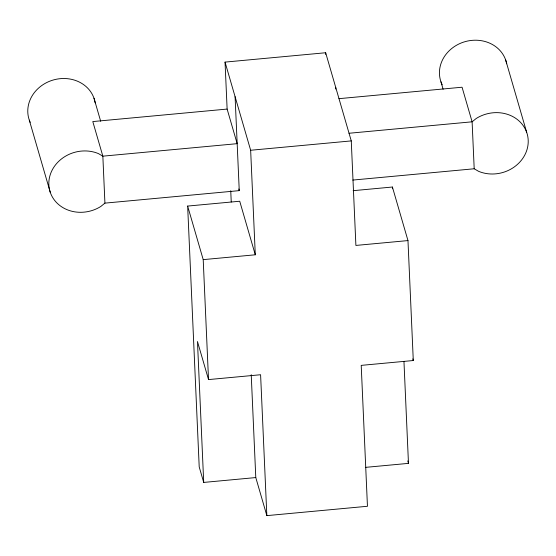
<?xml version="1.0" encoding="UTF-8"?>
<svg xmlns="http://www.w3.org/2000/svg" width="556" height="556" viewBox="0 0 556 556"><rect width="100%" height="100%" fill="white"/><g stroke="black" fill="none" stroke-linecap="round" stroke-linejoin="round"><path stroke-width="0.83" d="M235.091 96.702L239.254 190.632L104.924 203.128L100.789 206.484A34.152 30.378 -16.2 0 1 48.845 184.766A34.152 30.378 -16.2 0 1 98.447 153.609L102.846 156.166L237.176 143.67L227.126 109.073L225.041 62.105L325.656 52.744L351.267 140.904L355.896 245.432L407.972 240.581L413.289 360.531L361.212 365.375L367.453 506.273L266.845 515.627L255.788 477.569L251.229 374.709M227.126 109.073L92.796 121.569L102.846 156.166L104.924 203.128M338.931 98.669L462.064 87.216L472.113 121.813L474.198 168.774L478.598 171.331A34.152 30.378 -16.2 0 0 528.2 140.175A34.152 30.378 -16.2 0 0 476.256 118.456L472.113 121.813L348.98 133.266M225.041 62.105L250.652 150.259L351.267 140.904M352.782 180.068L474.198 168.774M187.65 206.074L239.726 201.23L255.287 254.787L203.211 259.631L187.65 206.074L199.208 466.915L203.711 482.42L255.788 477.569M353.143 190.68L392.411 187.024L407.972 240.581M203.711 482.42L197.47 341.523L208.521 379.581L260.597 374.737L266.845 515.627M365.785 467.339L408.472 463.37L403.955 361.372M505.654 59.951L526.699 132.377M440.964 81.836L443.111 89.238M412.809 358.877L413.289 360.531M407.763 460.924L408.472 463.37M238.774 188.984L239.254 190.632M93.999 98.252L100.685 121.277M29.301 120.138L50.346 192.564M392.411 187.024L392.487 188.762M335.706 87.341L335.782 89.05M325.656 52.744L325.726 54.453M250.652 150.259L255.287 254.787M230.74 190.736L231.24 202.016M203.211 259.631L208.521 379.581M442.194 84.769A34.152 30.378 -16.2 0 1 463.669 42.082A34.152 30.378 -16.2 0 1 506.69 63.787M30.191 122.348A34.152 30.378 -16.2 0 1 52.869 80.113A34.152 30.378 -16.2 0 1 95.173 102.874"/></g></svg>
